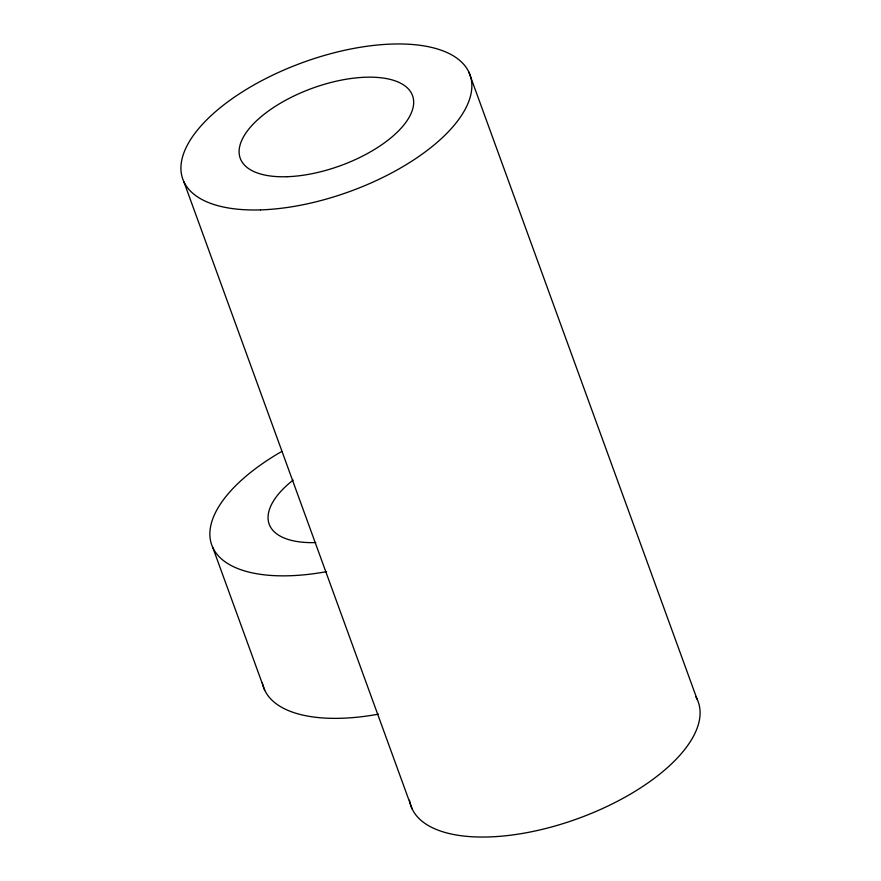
<?xml version="1.0" encoding="UTF-8"?>
<svg xmlns="http://www.w3.org/2000/svg" width="881" height="881" viewBox="0 0 881 881"><rect width="100%" height="100%" fill="white"/><g stroke="black" fill="none" stroke-linecap="round" stroke-linejoin="round"><path stroke-width="1.32" d="M468.879 72.121L697.102 699.184M183.898 181.816L412.121 808.879M212.85 547.685L264.718 690.197M378.456 714.161A152.787 68.652 -20 0 1 262.329 682.874M326.587 571.648A152.787 68.652 -20 0 1 211.858 545.317A152.787 68.652 -20 0 1 281.766 451.457M315.794 542.586A91.668 41.187 -20 0 1 293.153 480.079M695.913 696.893A152.787 68.652 -20 0 1 577.242 818.845A152.787 68.652 -20 0 1 409.511 800.267M260.479 209.887A152.787 68.652 -20 0 0 471.654 82.021A152.787 68.652 -20 0 0 247.021 89.003A152.787 68.652 -20 0 0 260.479 209.887M286.843 176.718A91.668 41.187 -20 0 0 413.552 100.005A91.668 41.187 -20 0 0 278.77 104.189A91.668 41.187 -20 0 0 286.843 176.718"/></g></svg>
